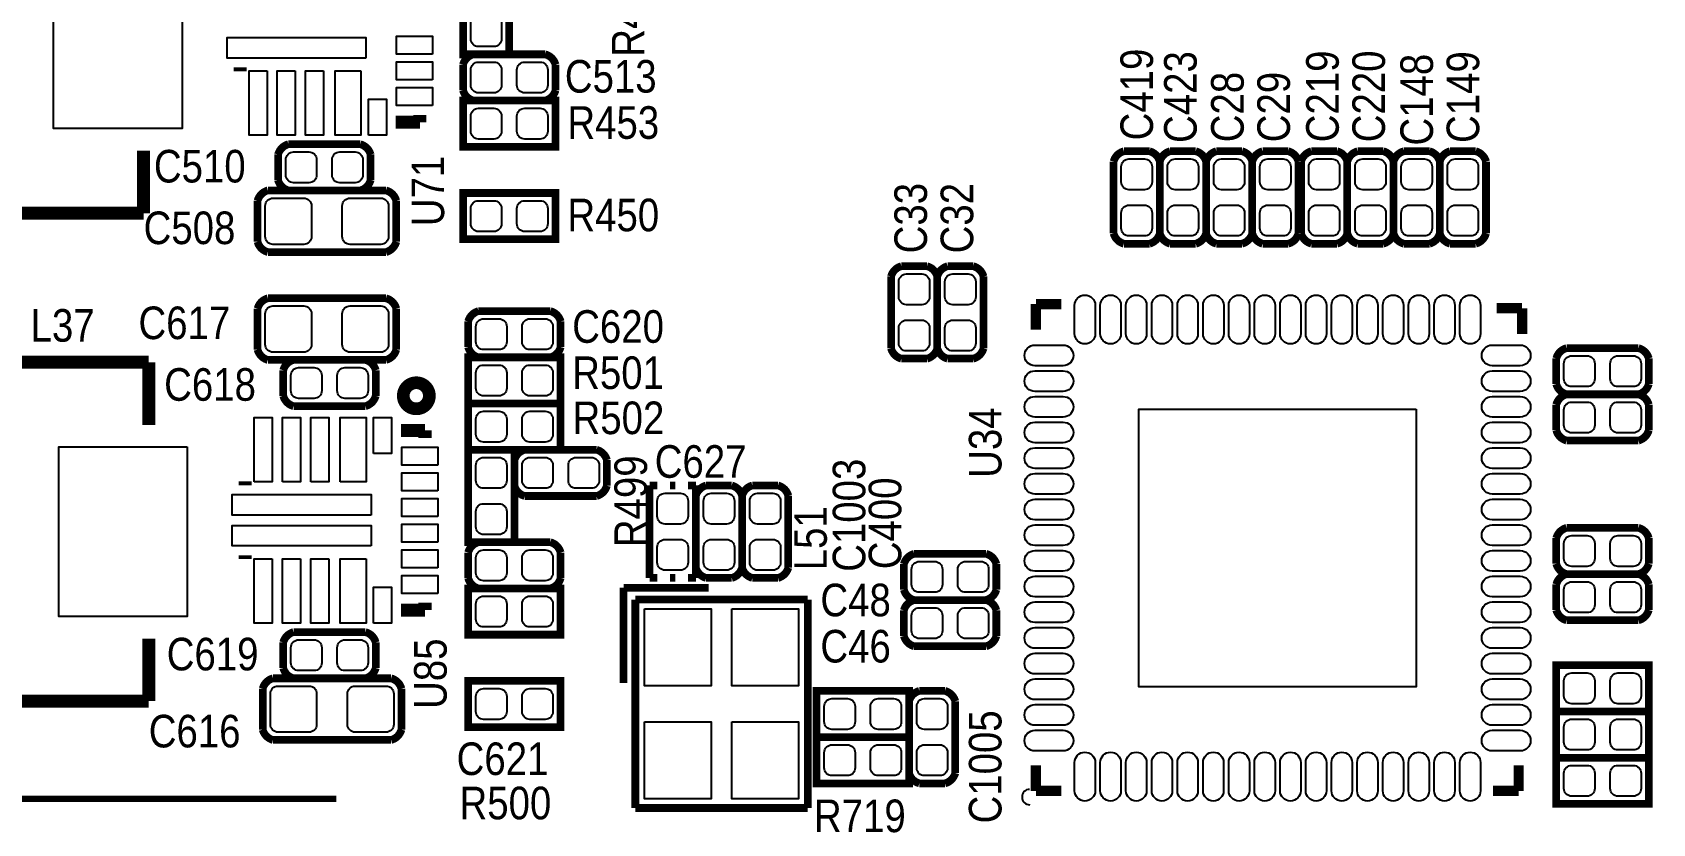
# Model space of a CAD drawing. Extents: x 35 to 236, y 10 to 166.
# Drawn here: x 146.84 to 178.38, y 84.3 to 99.7 of the extents above; entities that cross this region are included whole.
import ezdxf

# ---------------------------------------------------------------- set-up
doc = ezdxf.new("R2010")
doc.units = 0
for name, color, linetype in [('PG_SILKSCREEN_TOP', 254, 'CONTINUOUS'), ('PIN_SOLDERMASK_TOP', 85, 'CONTINUOUS'), ('RD_SILKSCREEN_TOP', 142, 'CONTINUOUS')]:
    doc.layers.add(name, color=color, linetype=linetype)

msp = doc.modelspace()

# ---------------------------------------------------------------- linework, layer by layer
at = {"layer": 'PG_SILKSCREEN_TOP'}
for points, const_width in [([(155.4683, 99.2753), (155.2183, 99.2753), (155.2183, 101.0753), (156.1183, 101.0753), (156.1183, 99.2753), (155.4683, 99.2753)], 0.15), ([(150.8774, 98.9458), (150.8774, 99.022)], 0.254), ([(157.0183, 98.5753), (157.0183, 99.0753)], 0.15), ([(157.0183, 97.7253), (157.0183, 97.4753), (155.2183, 97.4753), (155.2183, 98.3753), (157.0183, 98.3753), (157.0183, 97.7253)], 0.15), ([(154.3776, 98.0974), (154.3776, 97.9526)], 0.254), ([(154.3776, 97.9526), (153.9077, 97.9526)], 0.254), ([(149.0001, 97.3998), (149.0001, 96.1806)], 0.254), ([(168.5821, 97.3885), (168.0821, 97.3885)], 0.15), ([(169.4821, 97.3885), (168.9821, 97.3885)], 0.15), ([(170.3821, 97.3885), (169.8821, 97.3885)], 0.15), ([(171.2821, 97.3885), (170.7821, 97.3885)], 0.15), ([(172.2321, 97.3885), (171.7321, 97.3885)], 0.15), ([(173.1321, 97.3885), (172.6321, 97.3885)], 0.15), ([(174.0321, 97.3885), (173.5321, 97.3885)], 0.15), ([(174.9321, 97.3885), (174.4321, 97.3885)], 0.15), ([(151.6183, 97.3253), (151.6183, 96.8253)], 0.15), ([(155.2183, 96.3253), (155.2183, 96.5753), (157.0183, 96.5753), (157.0183, 95.6753), (155.2183, 95.6753), (155.2183, 96.3253)], 0.15), ([(149.0001, 96.1806), (142.0202, 96.1806)], 0.254), ([(164.25, 95.15), (163.75, 95.15)], 0.15), ([(165.15, 95.15), (164.65, 95.15)], 0.15), ([(166.3695, 93.9137), (166.3695, 94.4113)], 0.1999), ([(166.3695, 94.4113), (166.8673, 94.4113)], 0.1999), ([(175.8345, 94.3308), (175.3367, 94.3308)], 0.1999), ([(175.8345, 93.8329), (175.8345, 94.3308)], 0.1999), ([(155.3183, 94.0753), (155.3183, 93.5753)], 0.15), ([(142.0999, 93.2795), (149.0901, 93.2795)], 0.254), ([(149.0901, 93.2795), (149.1001, 93.2795)], 0.254), ([(149.1001, 93.2795), (149.1001, 92.0603)], 0.254), ([(157.1183, 92.7253), (157.1183, 92.4753), (155.3183, 92.4753), (155.3183, 93.3753), (157.1183, 93.3753), (157.1183, 92.7253)], 0.15), ([(178.3, 92.8548), (178.3, 93.3548)], 0.15), ([(151.7183, 93.1253), (151.7183, 92.6253)], 0.15), ([(155.3183, 92.2253), (155.3183, 92.4753), (157.1183, 92.4753), (157.1183, 91.5753), (155.3183, 91.5753), (155.3183, 92.2253)], 0.15), ([(178.3, 91.9548), (178.3, 92.4548)], 0.15), ([(154.4776, 91.9527), (154.0077, 91.9527)], 0.254), ([(154.4776, 91.9527), (154.4776, 91.808)], 0.254), ([(155.5683, 89.7753), (155.3183, 89.7753), (155.3183, 91.5753), (156.2183, 91.5753), (156.2183, 89.7753), (155.5683, 89.7753)], 0.15), ([(158.0183, 90.8753), (158.0183, 91.3753)], 0.15), ([(150.9775, 90.8834), (150.9775, 90.9596)], 0.254), ([(158.85, 89.08), (158.85, 90.88)], 0.15), ([(158.85, 90.88), (159, 90.88)], 0.15), ([(159.25, 90.88), (159.35, 90.88)], 0.15), ([(159.75, 90.88), (159.6, 90.88)], 0.15), ([(159.75, 89.08), (159.75, 90.88)], 0.15), ([(160.45, 90.88), (159.95, 90.88)], 0.15), ([(161.35, 90.88), (160.85, 90.88)], 0.15), ([(178.3, 89.355), (178.3, 89.855)], 0.15), ([(150.9775, 89.4458), (150.9775, 89.522)], 0.254), ([(157.1183, 89.0753), (157.1183, 89.5753)], 0.15), ([(163.8, 89.35), (163.8, 88.85)], 0.15), ([(157.1183, 88.2253), (157.1183, 87.9753), (155.3183, 87.9753), (155.3183, 88.8753), (157.1183, 88.8753), (157.1183, 88.2253)], 0.15), ([(160.0011, 88.8881), (158.3425, 88.8881)], 0.1524), ([(158.3425, 88.8881), (158.3425, 87.0313)], 0.1524), ([(158.85, 89.08), (159, 89.08)], 0.15), ([(159.25, 89.08), (159.35, 89.08)], 0.15), ([(159.75, 89.08), (159.6, 89.08)], 0.15), ([(178.3, 88.455), (178.3, 88.955)], 0.15), ([(154.4776, 88.5974), (154.4776, 88.4526)], 0.254), ([(158.5711, 88.6595), (161.9289, 88.6595)], 0.1524), ([(158.5711, 84.6005), (158.5711, 88.6595)], 0.1524), ([(161.9289, 88.6595), (161.9289, 84.6005)], 0.1524), ([(154.4776, 88.4526), (154.0077, 88.4526)], 0.254), ([(163.8, 88.45), (163.8, 87.95)], 0.15), ([(149.1001, 87.8999), (149.1001, 86.6807)], 0.254), ([(151.7183, 87.8253), (151.7183, 87.3253)], 0.15), ([(176.5, 87.13), (176.5, 87.38), (178.3, 87.38), (178.3, 86.48), (176.5, 86.48), (176.5, 87.13)], 0.15), ([(155.3183, 86.8253), (155.3183, 87.0753), (157.1183, 87.0753), (157.1183, 86.1753), (155.3183, 86.1753), (155.3183, 86.8253)], 0.15), ([(149.1001, 86.6807), (142.1202, 86.6807)], 0.254), ([(162.1, 86.63), (162.1, 86.88), (163.9, 86.88), (163.9, 85.98), (162.1, 85.98), (162.1, 86.63)], 0.15), ([(164.6, 86.88), (164.1, 86.88)], 0.15), ([(178.3, 85.83), (178.3, 85.58), (176.5, 85.58), (176.5, 86.48), (178.3, 86.48), (178.3, 85.83)], 0.15), ([(163.9, 85.33), (163.9, 85.08), (162.1, 85.08), (162.1, 85.98), (163.9, 85.98), (163.9, 85.33)], 0.15), ([(166.3695, 84.9328), (166.3695, 85.4306)], 0.1999), ([(175.7675, 84.9328), (175.7675, 85.4306)], 0.1999), ([(178.3, 84.93), (178.3, 84.68), (176.5, 84.68), (176.5, 85.58), (178.3, 85.58), (178.3, 84.93)], 0.15), ([(139.25, 84.78), (152.75, 84.78)], 0.127), ([(166.8673, 84.9328), (166.3695, 84.9328)], 0.1999), ([(175.2696, 84.9328), (175.7675, 84.9328)], 0.1999), ([(161.9289, 84.6005), (158.5711, 84.6005)], 0.1524)]:
    msp.add_lwpolyline(points, dxfattribs=dict(at, const_width=const_width))
for points, const_width in [([(157.0183, 99.0753, 0.265564), (156.8183, 99.2753), (155.4183, 99.2753, 0.265564), (155.2183, 99.0753), (155.2183, 98.5753, 0.265564), (155.4183, 98.3753), (156.8183, 98.3753, 0.265564), (157.0183, 98.5753)], 0.15), ([(151.6183, 96.8253, 0.265564), (151.8183, 96.6253), (153.2183, 96.6253, 0.265564), (153.4183, 96.8253), (153.4183, 97.3253, 0.265564), (153.2183, 97.5253), (151.8183, 97.5253, 0.265564), (151.6183, 97.3253)], 0.15), ([(168.0821, 97.3885, 0.265564), (167.8821, 97.1885), (167.8821, 95.7885, 0.265564), (168.0821, 95.5885), (168.5821, 95.5885, 0.265564), (168.7821, 95.7885), (168.7821, 97.1885, 0.265564), (168.5821, 97.3885)], 0.15), ([(168.9821, 97.3885, 0.265564), (168.7821, 97.1885), (168.7821, 95.7885, 0.265564), (168.9821, 95.5885), (169.4821, 95.5885, 0.265564), (169.6821, 95.7885), (169.6821, 97.1885, 0.265564), (169.4821, 97.3885)], 0.15), ([(169.8821, 97.3885, 0.265564), (169.6821, 97.1885), (169.6821, 95.7885, 0.265564), (169.8821, 95.5885), (170.3821, 95.5885, 0.265564), (170.5821, 95.7885), (170.5821, 97.1885, 0.265564), (170.3821, 97.3885)], 0.15), ([(170.7821, 97.3885, 0.265564), (170.5821, 97.1885), (170.5821, 95.7885, 0.265564), (170.7821, 95.5885), (171.2821, 95.5885, 0.265564), (171.4821, 95.7885), (171.4821, 97.1885, 0.265564), (171.2821, 97.3885)], 0.15), ([(171.7321, 97.3885, 0.265564), (171.5321, 97.1885), (171.5321, 95.7885, 0.265564), (171.7321, 95.5885), (172.2321, 95.5885, 0.265564), (172.4321, 95.7885), (172.4321, 97.1885, 0.265564), (172.2321, 97.3885)], 0.15), ([(172.6321, 97.3885, 0.265564), (172.4321, 97.1885), (172.4321, 95.7885, 0.265564), (172.6321, 95.5885), (173.1321, 95.5885, 0.265564), (173.3321, 95.7885), (173.3321, 97.1885, 0.265564), (173.1321, 97.3885)], 0.15), ([(173.5321, 97.3885, 0.265564), (173.3321, 97.1885), (173.3321, 95.7885, 0.265564), (173.5321, 95.5885), (174.0321, 95.5885, 0.265564), (174.2321, 95.7885), (174.2321, 97.1885, 0.265564), (174.0321, 97.3885)], 0.15), ([(174.4321, 97.3885, 0.265564), (174.2321, 97.1885), (174.2321, 95.7885, 0.265564), (174.4321, 95.5885), (174.9321, 95.5885, 0.265564), (175.1321, 95.7885), (175.1321, 97.1885, 0.265564), (174.9321, 97.3885)], 0.15), ([(151.2183, 96.4253, -0.265564), (151.4183, 96.6253), (153.7183, 96.6253, -0.265564), (153.9183, 96.4253), (153.9183, 95.6253, -0.265564), (153.7183, 95.4253), (151.4183, 95.4253, -0.265564), (151.2183, 95.6253), (151.2183, 96.4253)], 0.15), ([(163.75, 95.15, 0.265564), (163.55, 94.95), (163.55, 93.55, 0.265564), (163.75, 93.35), (164.25, 93.35, 0.265564), (164.45, 93.55), (164.45, 94.95, 0.265564), (164.25, 95.15)], 0.15), ([(164.65, 95.15, 0.265564), (164.45, 94.95), (164.45, 93.55, 0.265564), (164.65, 93.35), (165.15, 93.35, 0.265564), (165.35, 93.55), (165.35, 94.95, 0.265564), (165.15, 95.15)], 0.15), ([(151.2183, 94.3253, -0.265564), (151.4183, 94.5253), (153.7183, 94.5253, -0.265564), (153.9183, 94.3253), (153.9183, 93.5253, -0.265564), (153.7183, 93.3253), (151.4183, 93.3253, -0.265564), (151.2183, 93.5253), (151.2183, 94.3253)], 0.15), ([(155.3183, 93.5753, 0.265564), (155.5183, 93.3753), (156.9183, 93.3753, 0.265564), (157.1183, 93.5753), (157.1183, 94.0753, 0.265564), (156.9183, 94.2753), (155.5183, 94.2753, 0.265564), (155.3183, 94.0753)], 0.15), ([(151.7183, 92.6253, 0.265564), (151.9183, 92.4253), (153.3183, 92.4253, 0.265564), (153.5183, 92.6253), (153.5183, 93.1253, 0.265564), (153.3183, 93.3253), (151.9183, 93.3253, 0.265564), (151.7183, 93.1253)], 0.15), ([(178.3, 93.3548, 0.265564), (178.1, 93.5548), (176.7, 93.5548, 0.265564), (176.5, 93.3548), (176.5, 92.8548, 0.265564), (176.7, 92.6548), (178.1, 92.6548, 0.265564), (178.3, 92.8548)], 0.15), ([(154.4324, 92.6266, 0.999878), (154.1856, 92.6267, 1.000122), (154.4324, 92.6266)], 0.508), ([(178.3, 92.4548, 0.265564), (178.1, 92.6548), (176.7, 92.6548, 0.265564), (176.5, 92.4548), (176.5, 91.9548, 0.265564), (176.7, 91.7548), (178.1, 91.7548, 0.265564), (178.3, 91.9548)], 0.15), ([(158.0183, 91.3753, 0.265564), (157.8183, 91.5753), (156.4183, 91.5753, 0.265564), (156.2183, 91.3753), (156.2183, 90.8753, 0.265564), (156.4183, 90.6753), (157.8183, 90.6753, 0.265564), (158.0183, 90.8753)], 0.15), ([(159.95, 90.88, 0.265564), (159.75, 90.68), (159.75, 89.28, 0.265564), (159.95, 89.08), (160.45, 89.08, 0.265564), (160.65, 89.28), (160.65, 90.68, 0.265564), (160.45, 90.88)], 0.15), ([(160.85, 90.88, 0.265564), (160.65, 90.68), (160.65, 89.28, 0.265564), (160.85, 89.08), (161.35, 89.08, 0.265564), (161.55, 89.28), (161.55, 90.68, 0.265564), (161.35, 90.88)], 0.15), ([(178.3, 89.855, 0.265564), (178.1, 90.055), (176.7, 90.055, 0.265564), (176.5, 89.855), (176.5, 89.355, 0.265564), (176.7, 89.155), (178.1, 89.155, 0.265564), (178.3, 89.355)], 0.15), ([(157.1183, 89.5753, 0.265564), (156.9183, 89.7753), (155.5183, 89.7753, 0.265564), (155.3183, 89.5753), (155.3183, 89.0753, 0.265564), (155.5183, 88.8753), (156.9183, 88.8753, 0.265564), (157.1183, 89.0753)], 0.15), ([(163.8, 88.85, 0.265564), (164, 88.65), (165.4, 88.65, 0.265564), (165.6, 88.85), (165.6, 89.35, 0.265564), (165.4, 89.55), (164, 89.55, 0.265564), (163.8, 89.35)], 0.15), ([(178.3, 88.955, 0.265564), (178.1, 89.155), (176.7, 89.155, 0.265564), (176.5, 88.955), (176.5, 88.455, 0.265564), (176.7, 88.255), (178.1, 88.255, 0.265564), (178.3, 88.455)], 0.15), ([(163.8, 87.95, 0.265564), (164, 87.75), (165.4, 87.75, 0.265564), (165.6, 87.95), (165.6, 88.45, 0.265564), (165.4, 88.65), (164, 88.65, 0.265564), (163.8, 88.45)], 0.15), ([(151.7183, 87.3253, 0.265564), (151.9183, 87.1253), (153.3183, 87.1253, 0.265564), (153.5183, 87.3253), (153.5183, 87.8253, 0.265564), (153.3183, 88.0253), (151.9183, 88.0253, 0.265564), (151.7183, 87.8253)], 0.15), ([(151.3183, 86.9253, -0.265564), (151.5183, 87.1253), (153.8183, 87.1253, -0.265564), (154.0183, 86.9253), (154.0183, 86.1253, -0.265564), (153.8183, 85.9253), (151.5183, 85.9253, -0.265564), (151.3183, 86.1253), (151.3183, 86.9253)], 0.15), ([(164.1, 86.88, 0.265564), (163.9, 86.68), (163.9, 85.28, 0.265564), (164.1, 85.08), (164.6, 85.08, 0.265564), (164.8, 85.28), (164.8, 86.68, 0.265564), (164.6, 86.88)], 0.15)]:
    msp.add_lwpolyline(points, format="xyb", dxfattribs=dict(at, const_width=const_width))
msp.add_lwpolyline([(166.2483, 84.9635, 0.995679), (166.2495, 84.6632, 0.996011)], format="xyb", dxfattribs=at)
at = {"layer": 'PIN_SOLDERMASK_TOP'}
for points in [[(149.7507, 101.131), (149.7507, 97.829), (147.2488, 97.829), (147.2488, 101.131)], [(153.3286, 99.2023), (150.626, 99.2023), (150.626, 99.6037), (153.3286, 99.6037)], [(154.6265, 99.2785), (153.9255, 99.2785), (153.9255, 99.6291), (154.6265, 99.6291)], [(154.6265, 98.7781), (153.9255, 98.7781), (153.9255, 99.1286), (154.6265, 99.1286)], [(151.4033, 98.9547), (151.4033, 97.7025), (151.0528, 97.7025), (151.0528, 98.9547)], [(151.9519, 98.9547), (151.9519, 97.7025), (151.6013, 97.7025), (151.6013, 98.9547)], [(152.5031, 98.9547), (152.5031, 97.7025), (152.1525, 97.7025), (152.1525, 98.9547)], [(153.2295, 98.9547), (153.2295, 97.7025), (152.7267, 97.7025), (152.7267, 98.9547)], [(154.6265, 98.2777), (153.9255, 98.2777), (153.9255, 98.6282), (154.6265, 98.6282)], [(153.3768, 97.7012), (153.3768, 98.4022), (153.7273, 98.4022), (153.7273, 97.7012)], [(151.1527, 90.9507), (151.1527, 92.2029), (151.5032, 92.2029), (151.5032, 90.9507)], [(151.7013, 90.9507), (151.7013, 92.2029), (152.0518, 92.2029), (152.0518, 90.9507)], [(152.2525, 90.9507), (152.2525, 92.2029), (152.603, 92.2029), (152.603, 90.9507)], [(152.8266, 90.9507), (152.8266, 92.2029), (153.3295, 92.2029), (153.3295, 90.9507)], [(153.4768, 91.5032), (153.4768, 92.2042), (153.8273, 92.2042), (153.8273, 91.5032)], [(173.7751, 92.3633), (173.7751, 86.9617), (168.3735, 86.9617), (168.3735, 92.3633)], [(149.8507, 91.631), (149.8507, 88.329), (147.3487, 88.329), (147.3487, 91.631)], [(154.7265, 91.2772), (154.0255, 91.2772), (154.0255, 91.6277), (154.7265, 91.6277)], [(154.7265, 90.7768), (154.0255, 90.7768), (154.0255, 91.1273), (154.7265, 91.1273)], [(153.4286, 90.3017), (150.726, 90.3017), (150.726, 90.7031), (153.4286, 90.7031)], [(154.7265, 90.2763), (154.0255, 90.2763), (154.0255, 90.6269), (154.7265, 90.6269)], [(153.4286, 89.7023), (150.726, 89.7023), (150.726, 90.1037), (153.4286, 90.1037)], [(154.7265, 89.7785), (154.0255, 89.7785), (154.0255, 90.1291), (154.7265, 90.1291)], [(154.7265, 89.2781), (154.0255, 89.2781), (154.0255, 89.6286), (154.7265, 89.6286)], [(151.5033, 89.4547), (151.5033, 88.2025), (151.1527, 88.2025), (151.1527, 89.4547)], [(152.0519, 89.4547), (152.0519, 88.2025), (151.7013, 88.2025), (151.7013, 89.4547)], [(152.603, 89.4547), (152.603, 88.2025), (152.2526, 88.2025), (152.2526, 89.4547)], [(153.3296, 89.4547), (153.3296, 88.2025), (152.8267, 88.2025), (152.8267, 89.4547)], [(154.7265, 88.7777), (154.0255, 88.7777), (154.0255, 89.1282), (154.7265, 89.1282)], [(153.4768, 88.2012), (153.4768, 88.9022), (153.8273, 88.9022), (153.8273, 88.2012)], [(158.7489, 88.4804), (160.0494, 88.4804), (160.0494, 86.9792), (158.7489, 86.9792)], [(160.4506, 88.4804), (161.7511, 88.4804), (161.7511, 86.9792), (160.4506, 86.9792)], [(158.7489, 86.2807), (160.0494, 86.2807), (160.0494, 84.7797), (158.7489, 84.7797)], [(160.4506, 86.2807), (161.7511, 86.2807), (161.7511, 84.7797), (160.4506, 84.7797)]]:
    msp.add_lwpolyline(points, close=True, dxfattribs=at)
for points in [[(155.9683, 99.8753), (155.9683, 99.5753, -0.414214), (155.8183, 99.4253), (155.5183, 99.4253, -0.414214), (155.3683, 99.5753), (155.3683, 99.8753, -0.414214), (155.5183, 100.0253), (155.8183, 100.0253, -0.414214)], [(155.8183, 98.5253), (155.5183, 98.5253, -0.414214), (155.3683, 98.6753), (155.3683, 98.9753, -0.414214), (155.5183, 99.1253), (155.8183, 99.1253, -0.414214), (155.9683, 98.9753), (155.9683, 98.6753, -0.414214)], [(156.7183, 98.5253), (156.4183, 98.5253, -0.414214), (156.2683, 98.6753), (156.2683, 98.9753, -0.414214), (156.4183, 99.1253), (156.7183, 99.1253, -0.414214), (156.8683, 98.9753), (156.8683, 98.6753, -0.414214)], [(155.5183, 98.2253), (155.8183, 98.2253, -0.414214), (155.9683, 98.0753), (155.9683, 97.7753, -0.414214), (155.8183, 97.6253), (155.5183, 97.6253, -0.414214), (155.3683, 97.7753), (155.3683, 98.0753, -0.414214)], [(156.4183, 98.2253), (156.7183, 98.2253, -0.414214), (156.8683, 98.0753), (156.8683, 97.7753, -0.414214), (156.7183, 97.6253), (156.4183, 97.6253, -0.414214), (156.2683, 97.7753), (156.2683, 98.0753, -0.414214)], [(151.9183, 97.3753), (152.2183, 97.3753, -0.414214), (152.3683, 97.2253), (152.3683, 96.9253, -0.414214), (152.2183, 96.7753), (151.9183, 96.7753, -0.414214), (151.7683, 96.9253), (151.7683, 97.2253, -0.414214)], [(152.8183, 97.3753), (153.1183, 97.3753, -0.414214), (153.2683, 97.2253), (153.2683, 96.9253, -0.414214), (153.1183, 96.7753), (152.8183, 96.7753, -0.414214), (152.6683, 96.9253), (152.6683, 97.2253, -0.414214)], [(168.6321, 97.0885), (168.6321, 96.7885, -0.414214), (168.4821, 96.6385), (168.1821, 96.6385, -0.414214), (168.0321, 96.7885), (168.0321, 97.0885, -0.414214), (168.1821, 97.2385), (168.4821, 97.2385, -0.414214)], [(169.5321, 97.0885), (169.5321, 96.7885, -0.414214), (169.3821, 96.6385), (169.0821, 96.6385, -0.414214), (168.9321, 96.7885), (168.9321, 97.0885, -0.414214), (169.0821, 97.2385), (169.3821, 97.2385, -0.414214)], [(170.4321, 97.0885), (170.4321, 96.7885, -0.414214), (170.2821, 96.6385), (169.9821, 96.6385, -0.414214), (169.8321, 96.7885), (169.8321, 97.0885, -0.414214), (169.9821, 97.2385), (170.2821, 97.2385, -0.414214)], [(171.3321, 97.0885), (171.3321, 96.7885, -0.414214), (171.1821, 96.6385), (170.8821, 96.6385, -0.414214), (170.7321, 96.7885), (170.7321, 97.0885, -0.414214), (170.8821, 97.2385), (171.1821, 97.2385, -0.414214)], [(172.2821, 97.0885), (172.2821, 96.7885, -0.414214), (172.1321, 96.6385), (171.8321, 96.6385, -0.414214), (171.6821, 96.7885), (171.6821, 97.0885, -0.414214), (171.8321, 97.2385), (172.1321, 97.2385, -0.414214)], [(173.1821, 97.0885), (173.1821, 96.7885, -0.414214), (173.0321, 96.6385), (172.7321, 96.6385, -0.414214), (172.5821, 96.7885), (172.5821, 97.0885, -0.414214), (172.7321, 97.2385), (173.0321, 97.2385, -0.414214)], [(174.0821, 97.0885), (174.0821, 96.7885, -0.414214), (173.9321, 96.6385), (173.6321, 96.6385, -0.414214), (173.4821, 96.7885), (173.4821, 97.0885, -0.414214), (173.6321, 97.2385), (173.9321, 97.2385, -0.414214)], [(174.9821, 97.0885), (174.9821, 96.7885, -0.414214), (174.8321, 96.6385), (174.5321, 96.6385, -0.414214), (174.3821, 96.7885), (174.3821, 97.0885, -0.414214), (174.5321, 97.2385), (174.8321, 97.2385, -0.414214)], [(152.2683, 95.7253, -0.414214), (152.1183, 95.5753), (151.5183, 95.5753, -0.414214), (151.3683, 95.7253), (151.3683, 96.3253, -0.414214), (151.5183, 96.4753), (152.1183, 96.4753, -0.414214), (152.2683, 96.3253)], [(153.7683, 95.7253, -0.414214), (153.6183, 95.5753), (153.0183, 95.5753, -0.414214), (152.8683, 95.7253), (152.8683, 96.3253, -0.414214), (153.0183, 96.4753), (153.6183, 96.4753, -0.414214), (153.7683, 96.3253)], [(155.8183, 95.8253), (155.5183, 95.8253, -0.414214), (155.3683, 95.9753), (155.3683, 96.2753, -0.414214), (155.5183, 96.4253), (155.8183, 96.4253, -0.414214), (155.9683, 96.2753), (155.9683, 95.9753, -0.414214)], [(156.7183, 95.8253), (156.4183, 95.8253, -0.414214), (156.2683, 95.9753), (156.2683, 96.2753, -0.414214), (156.4183, 96.4253), (156.7183, 96.4253, -0.414214), (156.8683, 96.2753), (156.8683, 95.9753, -0.414214)], [(168.6321, 96.1885), (168.6321, 95.8885, -0.414214), (168.4821, 95.7385), (168.1821, 95.7385, -0.414214), (168.0321, 95.8885), (168.0321, 96.1885, -0.414214), (168.1821, 96.3385), (168.4821, 96.3385, -0.414214)], [(169.5321, 96.1885), (169.5321, 95.8885, -0.414214), (169.3821, 95.7385), (169.0821, 95.7385, -0.414214), (168.9321, 95.8885), (168.9321, 96.1885, -0.414214), (169.0821, 96.3385), (169.3821, 96.3385, -0.414214)], [(170.4321, 96.1885), (170.4321, 95.8885, -0.414214), (170.2821, 95.7385), (169.9821, 95.7385, -0.414214), (169.8321, 95.8885), (169.8321, 96.1885, -0.414214), (169.9821, 96.3385), (170.2821, 96.3385, -0.414214)], [(171.3321, 96.1885), (171.3321, 95.8885, -0.414214), (171.1821, 95.7385), (170.8821, 95.7385, -0.414214), (170.7321, 95.8885), (170.7321, 96.1885, -0.414214), (170.8821, 96.3385), (171.1821, 96.3385, -0.414214)], [(172.2821, 96.1885), (172.2821, 95.8885, -0.414214), (172.1321, 95.7385), (171.8321, 95.7385, -0.414214), (171.6821, 95.8885), (171.6821, 96.1885, -0.414214), (171.8321, 96.3385), (172.1321, 96.3385, -0.414214)], [(173.1821, 96.1885), (173.1821, 95.8885, -0.414214), (173.0321, 95.7385), (172.7321, 95.7385, -0.414214), (172.5821, 95.8885), (172.5821, 96.1885, -0.414214), (172.7321, 96.3385), (173.0321, 96.3385, -0.414214)], [(174.0821, 96.1885), (174.0821, 95.8885, -0.414214), (173.9321, 95.7385), (173.6321, 95.7385, -0.414214), (173.4821, 95.8885), (173.4821, 96.1885, -0.414214), (173.6321, 96.3385), (173.9321, 96.3385, -0.414214)], [(174.9821, 96.1885), (174.9821, 95.8885, -0.414214), (174.8321, 95.7385), (174.5321, 95.7385, -0.414214), (174.3821, 95.8885), (174.3821, 96.1885, -0.414214), (174.5321, 96.3385), (174.8321, 96.3385, -0.414214)], [(164.3, 94.85), (164.3, 94.55, -0.414214), (164.15, 94.4), (163.85, 94.4, -0.414214), (163.7, 94.55), (163.7, 94.85, -0.414214), (163.85, 95), (164.15, 95, -0.414214)], [(165.2, 94.85), (165.2, 94.55, -0.414214), (165.05, 94.4), (164.75, 94.4, -0.414214), (164.6, 94.55), (164.6, 94.85, -0.414214), (164.75, 95), (165.05, 95, -0.414214)], [(152.2683, 93.6253, -0.414214), (152.1183, 93.4753), (151.5183, 93.4753, -0.414214), (151.3683, 93.6253), (151.3683, 94.2253, -0.414214), (151.5183, 94.3753), (152.1183, 94.3753, -0.414214), (152.2683, 94.2253)], [(153.7683, 93.6253, -0.414214), (153.6183, 93.4753), (153.0183, 93.4753, -0.414214), (152.8683, 93.6253), (152.8683, 94.2253, -0.414214), (153.0183, 94.3753), (153.6183, 94.3753, -0.414214), (153.7683, 94.2253)], [(167.525, 94.3876), (167.525, 93.8375, -1), (167.1234, 93.8375), (167.1234, 94.3876, -1)], [(168.0254, 94.3876), (168.0254, 93.8375, -1), (167.6238, 93.8375), (167.6238, 94.3876, -1)], [(168.5253, 94.3876), (168.5253, 93.8375, -1), (168.1237, 93.8375), (168.1237, 94.3876, -1)], [(169.0252, 94.3876), (169.0252, 93.8375, -1), (168.6236, 93.8375), (168.6236, 94.3876, -1)], [(169.525, 94.3876), (169.525, 93.8375, -1), (169.1234, 93.8375), (169.1234, 94.3876, -1)], [(170.0254, 94.3876), (170.0254, 93.8375, -1), (169.6238, 93.8375), (169.6238, 94.3876, -1)], [(170.5253, 94.3876), (170.5253, 93.8375, -1), (170.1237, 93.8375), (170.1237, 94.3876, -1)], [(171.0252, 94.3876), (171.0252, 93.8375, -1), (170.6236, 93.8375), (170.6236, 94.3876, -1)], [(171.525, 94.3876), (171.525, 93.8375, -1), (171.1234, 93.8375), (171.1234, 94.3876, -1)], [(172.0254, 94.3876), (172.0254, 93.8375, -1), (171.6238, 93.8375), (171.6238, 94.3876, -1)], [(172.5253, 94.3876), (172.5253, 93.8375, -1), (172.1237, 93.8375), (172.1237, 94.3876, -1)], [(173.0252, 94.3876), (173.0252, 93.8375, -1), (172.6236, 93.8375), (172.6236, 94.3876, -1)], [(173.525, 94.3876), (173.525, 93.8375, -1), (173.1234, 93.8375), (173.1234, 94.3876, -1)], [(174.0254, 94.3876), (174.0254, 93.8375, -1), (173.6238, 93.8375), (173.6238, 94.3876, -1)], [(174.5253, 94.3876), (174.5253, 93.8375, -1), (174.1237, 93.8375), (174.1237, 94.3876, -1)], [(175.0254, 94.3876), (175.0254, 93.8375, -1), (174.6238, 93.8375), (174.6238, 94.3876, -1)], [(155.6183, 94.1253), (155.9183, 94.1253, -0.414214), (156.0683, 93.9753), (156.0683, 93.6753, -0.414214), (155.9183, 93.5253), (155.6183, 93.5253, -0.414214), (155.4683, 93.6753), (155.4683, 93.9753, -0.414214)], [(156.5183, 94.1253), (156.8183, 94.1253, -0.414214), (156.9683, 93.9753), (156.9683, 93.6753, -0.414214), (156.8183, 93.5253), (156.5183, 93.5253, -0.414214), (156.3683, 93.6753), (156.3683, 93.9753, -0.414214)], [(164.3, 93.95), (164.3, 93.65, -0.414214), (164.15, 93.5), (163.85, 93.5, -0.414214), (163.7, 93.65), (163.7, 93.95, -0.414214), (163.85, 94.1), (164.15, 94.1, -0.414214)], [(165.2, 93.95), (165.2, 93.65, -0.414214), (165.05, 93.5), (164.75, 93.5, -0.414214), (164.6, 93.65), (164.6, 93.95, -0.414214), (164.75, 94.1), (165.05, 94.1, -0.414214)], [(166.3492, 93.6134), (166.8992, 93.6134, -1), (166.8992, 93.2118), (166.3492, 93.2118, -1)], [(175.2491, 93.6134), (175.7991, 93.6134, -1), (175.7991, 93.2118), (175.2491, 93.2118, -1)], [(177.1, 92.8048), (176.8, 92.8048, -0.414214), (176.65, 92.9548), (176.65, 93.2548, -0.414214), (176.8, 93.4048), (177.1, 93.4048, -0.414214), (177.25, 93.2548), (177.25, 92.9548, -0.414214)], [(178, 92.8048), (177.7, 92.8048, -0.414214), (177.55, 92.9548), (177.55, 93.2548, -0.414214), (177.7, 93.4048), (178, 93.4048, -0.414214), (178.15, 93.2548), (178.15, 92.9548, -0.414214)], [(152.0183, 93.1753), (152.3183, 93.1753, -0.414214), (152.4683, 93.0253), (152.4683, 92.7253, -0.414214), (152.3183, 92.5753), (152.0183, 92.5753, -0.414214), (151.8683, 92.7253), (151.8683, 93.0253, -0.414214)], [(152.9183, 93.1753), (153.2183, 93.1753, -0.414214), (153.3683, 93.0253), (153.3683, 92.7253, -0.414214), (153.2183, 92.5753), (152.9183, 92.5753, -0.414214), (152.7683, 92.7253), (152.7683, 93.0253, -0.414214)], [(155.6183, 93.2253), (155.9183, 93.2253, -0.414214), (156.0683, 93.0753), (156.0683, 92.7753, -0.414214), (155.9183, 92.6253), (155.6183, 92.6253, -0.414214), (155.4683, 92.7753), (155.4683, 93.0753, -0.414214)], [(156.5183, 93.2253), (156.8183, 93.2253, -0.414214), (156.9683, 93.0753), (156.9683, 92.7753, -0.414214), (156.8183, 92.6253), (156.5183, 92.6253, -0.414214), (156.3683, 92.7753), (156.3683, 93.0753, -0.414214)], [(166.3492, 93.1132), (166.8992, 93.1132, -1), (166.8992, 92.7116), (166.3492, 92.7116, -1)], [(175.2491, 93.1132), (175.7991, 93.1132, -1), (175.7991, 92.7116), (175.2491, 92.7116, -1)], [(166.3492, 92.6131), (166.8992, 92.6131, -1), (166.8992, 92.2115), (166.3492, 92.2115, -1)], [(175.2491, 92.6131), (175.7991, 92.6131, -1), (175.7991, 92.2115), (175.2491, 92.2115, -1)], [(177.1, 91.9048), (176.8, 91.9048, -0.414214), (176.65, 92.0548), (176.65, 92.3548, -0.414214), (176.8, 92.5048), (177.1, 92.5048, -0.414214), (177.25, 92.3548), (177.25, 92.0548, -0.414214)], [(178, 91.9048), (177.7, 91.9048, -0.414214), (177.55, 92.0548), (177.55, 92.3548, -0.414214), (177.7, 92.5048), (178, 92.5048, -0.414214), (178.15, 92.3548), (178.15, 92.0548, -0.414214)], [(155.9183, 91.7253), (155.6183, 91.7253, -0.414214), (155.4683, 91.8753), (155.4683, 92.1753, -0.414214), (155.6183, 92.3253), (155.9183, 92.3253, -0.414214), (156.0683, 92.1753), (156.0683, 91.8753, -0.414214)], [(156.8183, 91.7253), (156.5183, 91.7253, -0.414214), (156.3683, 91.8753), (156.3683, 92.1753, -0.414214), (156.5183, 92.3253), (156.8183, 92.3253, -0.414214), (156.9683, 92.1753), (156.9683, 91.8753, -0.414214)], [(166.3492, 92.1135), (166.8992, 92.1135, -1), (166.8992, 91.7119), (166.3492, 91.7119, -1)], [(175.2491, 92.1135), (175.7991, 92.1135, -1), (175.7991, 91.7119), (175.2491, 91.7119, -1)], [(166.3492, 91.6134), (166.8992, 91.6134, -1), (166.8992, 91.2118), (166.3492, 91.2118, -1)], [(175.2491, 91.6134), (175.7991, 91.6134, -1), (175.7991, 91.2118), (175.2491, 91.2118, -1)], [(156.0683, 91.2753), (156.0683, 90.9753, -0.414214), (155.9183, 90.8253), (155.6183, 90.8253, -0.414214), (155.4683, 90.9753), (155.4683, 91.2753, -0.414214), (155.6183, 91.4253), (155.9183, 91.4253, -0.414214)], [(156.8183, 90.8253), (156.5183, 90.8253, -0.414214), (156.3683, 90.9753), (156.3683, 91.2753, -0.414214), (156.5183, 91.4253), (156.8183, 91.4253, -0.414214), (156.9683, 91.2753), (156.9683, 90.9753, -0.414214)], [(157.7183, 90.8253), (157.4183, 90.8253, -0.414214), (157.2683, 90.9753), (157.2683, 91.2753, -0.414214), (157.4183, 91.4253), (157.7183, 91.4253, -0.414214), (157.8683, 91.2753), (157.8683, 90.9753, -0.414214)], [(166.3492, 91.1135), (166.8992, 91.1135, -1), (166.8992, 90.7119), (166.3492, 90.7119, -1)], [(175.2491, 91.1135), (175.7991, 91.1135, -1), (175.7991, 90.7119), (175.2491, 90.7119, -1)], [(156.0683, 90.3753), (156.0683, 90.0753, -0.414214), (155.9183, 89.9253), (155.6183, 89.9253, -0.414214), (155.4683, 90.0753), (155.4683, 90.3753, -0.414214), (155.6183, 90.5253), (155.9183, 90.5253, -0.414214)], [(159, 90.28), (159, 90.58, -0.414214), (159.15, 90.73), (159.45, 90.73, -0.414214), (159.6, 90.58), (159.6, 90.28, -0.414214), (159.45, 90.13), (159.15, 90.13, -0.414214)], [(160.5, 90.58), (160.5, 90.28, -0.414214), (160.35, 90.13), (160.05, 90.13, -0.414214), (159.9, 90.28), (159.9, 90.58, -0.414214), (160.05, 90.73), (160.35, 90.73, -0.414214)], [(161.4, 90.58), (161.4, 90.28, -0.414214), (161.25, 90.13), (160.95, 90.13, -0.414214), (160.8, 90.28), (160.8, 90.58, -0.414214), (160.95, 90.73), (161.25, 90.73, -0.414214)], [(166.3492, 90.6131), (166.8992, 90.6131, -1), (166.8992, 90.2115), (166.3492, 90.2115, -1)], [(175.2491, 90.6131), (175.7991, 90.6131, -1), (175.7991, 90.2115), (175.2491, 90.2115, -1)], [(166.3492, 90.1132), (166.8992, 90.1132, -1), (166.8992, 89.7116), (166.3492, 89.7116, -1)], [(175.2491, 90.1132), (175.7991, 90.1132, -1), (175.7991, 89.7116), (175.2491, 89.7116, -1)], [(177.1, 89.305), (176.8, 89.305, -0.414214), (176.65, 89.455), (176.65, 89.755, -0.414214), (176.8, 89.905), (177.1, 89.905, -0.414214), (177.25, 89.755), (177.25, 89.455, -0.414214)], [(178, 89.305), (177.7, 89.305, -0.414214), (177.55, 89.455), (177.55, 89.755, -0.414214), (177.7, 89.905), (178, 89.905, -0.414214), (178.15, 89.755), (178.15, 89.455, -0.414214)], [(155.9183, 89.0253), (155.6183, 89.0253, -0.414214), (155.4683, 89.1753), (155.4683, 89.4753, -0.414214), (155.6183, 89.6253), (155.9183, 89.6253, -0.414214), (156.0683, 89.4753), (156.0683, 89.1753, -0.414214)], [(156.8183, 89.0253), (156.5183, 89.0253, -0.414214), (156.3683, 89.1753), (156.3683, 89.4753, -0.414214), (156.5183, 89.6253), (156.8183, 89.6253, -0.414214), (156.9683, 89.4753), (156.9683, 89.1753, -0.414214)], [(159, 89.38), (159, 89.68, -0.414214), (159.15, 89.83), (159.45, 89.83, -0.414214), (159.6, 89.68), (159.6, 89.38, -0.414214), (159.45, 89.23), (159.15, 89.23, -0.414214)], [(160.5, 89.68), (160.5, 89.38, -0.414214), (160.35, 89.23), (160.05, 89.23, -0.414214), (159.9, 89.38), (159.9, 89.68, -0.414214), (160.05, 89.83), (160.35, 89.83, -0.414214)], [(161.4, 89.68), (161.4, 89.38, -0.414214), (161.25, 89.23), (160.95, 89.23, -0.414214), (160.8, 89.38), (160.8, 89.68, -0.414214), (160.95, 89.83), (161.25, 89.83, -0.414214)], [(166.3492, 89.6134), (166.8992, 89.6134, -1), (166.8992, 89.2118), (166.3492, 89.2118, -1)], [(175.2491, 89.6134), (175.7991, 89.6134, -1), (175.7991, 89.2118), (175.2491, 89.2118, -1)], [(164.1, 89.4), (164.4, 89.4, -0.414214), (164.55, 89.25), (164.55, 88.95, -0.414214), (164.4, 88.8), (164.1, 88.8, -0.414214), (163.95, 88.95), (163.95, 89.25, -0.414214)], [(165, 89.4), (165.3, 89.4, -0.414214), (165.45, 89.25), (165.45, 88.95, -0.414214), (165.3, 88.8), (165, 88.8, -0.414214), (164.85, 88.95), (164.85, 89.25, -0.414214)], [(166.3492, 89.1135), (166.8992, 89.1135, -1), (166.8992, 88.7119), (166.3492, 88.7119, -1)], [(175.2491, 89.1135), (175.7991, 89.1135, -1), (175.7991, 88.7119), (175.2491, 88.7119, -1)], [(177.1, 88.405), (176.8, 88.405, -0.414214), (176.65, 88.555), (176.65, 88.855, -0.414214), (176.8, 89.005), (177.1, 89.005, -0.414214), (177.25, 88.855), (177.25, 88.555, -0.414214)], [(178, 88.405), (177.7, 88.405, -0.414214), (177.55, 88.555), (177.55, 88.855, -0.414214), (177.7, 89.005), (178, 89.005, -0.414214), (178.15, 88.855), (178.15, 88.555, -0.414214)], [(155.6183, 88.7253), (155.9183, 88.7253, -0.414214), (156.0683, 88.5753), (156.0683, 88.2753, -0.414214), (155.9183, 88.1253), (155.6183, 88.1253, -0.414214), (155.4683, 88.2753), (155.4683, 88.5753, -0.414214)], [(156.5183, 88.7253), (156.8183, 88.7253, -0.414214), (156.9683, 88.5753), (156.9683, 88.2753, -0.414214), (156.8183, 88.1253), (156.5183, 88.1253, -0.414214), (156.3683, 88.2753), (156.3683, 88.5753, -0.414214)], [(164.1, 88.5), (164.4, 88.5, -0.414214), (164.55, 88.35), (164.55, 88.05, -0.414214), (164.4, 87.9), (164.1, 87.9, -0.414214), (163.95, 88.05), (163.95, 88.35, -0.414214)], [(165, 88.5), (165.3, 88.5, -0.414214), (165.45, 88.35), (165.45, 88.05, -0.414214), (165.3, 87.9), (165, 87.9, -0.414214), (164.85, 88.05), (164.85, 88.35, -0.414214)], [(166.3492, 88.6131), (166.8992, 88.6131, -1), (166.8992, 88.2115), (166.3492, 88.2115, -1)], [(175.2491, 88.6131), (175.7991, 88.6131, -1), (175.7991, 88.2115), (175.2491, 88.2115, -1)], [(166.3492, 88.1132), (166.8992, 88.1132, -1), (166.8992, 87.7116), (166.3492, 87.7116, -1)], [(175.2491, 88.1132), (175.7991, 88.1132, -1), (175.7991, 87.7116), (175.2491, 87.7116, -1)], [(152.0183, 87.8753), (152.3183, 87.8753, -0.414214), (152.4683, 87.7253), (152.4683, 87.4253, -0.414214), (152.3183, 87.2753), (152.0183, 87.2753, -0.414214), (151.8683, 87.4253), (151.8683, 87.7253, -0.414214)], [(152.9183, 87.8753), (153.2183, 87.8753, -0.414214), (153.3683, 87.7253), (153.3683, 87.4253, -0.414214), (153.2183, 87.2753), (152.9183, 87.2753, -0.414214), (152.7683, 87.4253), (152.7683, 87.7253, -0.414214)], [(166.3492, 87.6131), (166.8992, 87.6131, -1), (166.8992, 87.2115), (166.3492, 87.2115, -1)], [(175.2491, 87.6131), (175.7991, 87.6131, -1), (175.7991, 87.2115), (175.2491, 87.2115, -1)], [(166.3492, 87.1135), (166.8992, 87.1135, -1), (166.8992, 86.7119), (166.3492, 86.7119, -1)], [(175.2491, 87.1135), (175.7991, 87.1135, -1), (175.7991, 86.7119), (175.2491, 86.7119, -1)], [(177.1, 86.63), (176.8, 86.63, -0.414214), (176.65, 86.78), (176.65, 87.08, -0.414214), (176.8, 87.23), (177.1, 87.23, -0.414214), (177.25, 87.08), (177.25, 86.78, -0.414214)], [(178, 86.63), (177.7, 86.63, -0.414214), (177.55, 86.78), (177.55, 87.08, -0.414214), (177.7, 87.23), (178, 87.23, -0.414214), (178.15, 87.08), (178.15, 86.78, -0.414214)], [(152.3683, 86.2253, -0.414214), (152.2183, 86.0753), (151.6183, 86.0753, -0.414214), (151.4683, 86.2253), (151.4683, 86.8253, -0.414214), (151.6183, 86.9753), (152.2183, 86.9753, -0.414214), (152.3683, 86.8253)], [(153.8683, 86.2253, -0.414214), (153.7183, 86.0753), (153.1183, 86.0753, -0.414214), (152.9683, 86.2253), (152.9683, 86.8253, -0.414214), (153.1183, 86.9753), (153.7183, 86.9753, -0.414214), (153.8683, 86.8253)], [(155.9183, 86.3253), (155.6183, 86.3253, -0.414214), (155.4683, 86.4753), (155.4683, 86.7753, -0.414214), (155.6183, 86.9253), (155.9183, 86.9253, -0.414214), (156.0683, 86.7753), (156.0683, 86.4753, -0.414214)], [(156.8183, 86.3253), (156.5183, 86.3253, -0.414214), (156.3683, 86.4753), (156.3683, 86.7753, -0.414214), (156.5183, 86.9253), (156.8183, 86.9253, -0.414214), (156.9683, 86.7753), (156.9683, 86.4753, -0.414214)], [(162.7, 86.13), (162.4, 86.13, -0.414214), (162.25, 86.28), (162.25, 86.58, -0.414214), (162.4, 86.73), (162.7, 86.73, -0.414214), (162.85, 86.58), (162.85, 86.28, -0.414214)], [(163.6, 86.13), (163.3, 86.13, -0.414214), (163.15, 86.28), (163.15, 86.58, -0.414214), (163.3, 86.73), (163.6, 86.73, -0.414214), (163.75, 86.58), (163.75, 86.28, -0.414214)], [(164.65, 86.58), (164.65, 86.28, -0.414214), (164.5, 86.13), (164.2, 86.13, -0.414214), (164.05, 86.28), (164.05, 86.58, -0.414214), (164.2, 86.73), (164.5, 86.73, -0.414214)], [(166.3492, 86.6134), (166.8992, 86.6134, -1), (166.8992, 86.2118), (166.3492, 86.2118, -1)], [(175.2491, 86.6134), (175.7991, 86.6134, -1), (175.7991, 86.2118), (175.2491, 86.2118, -1)], [(166.3492, 86.1132), (166.8992, 86.1132, -1), (166.8992, 85.7116), (166.3492, 85.7116, -1)], [(175.2491, 86.1132), (175.7991, 86.1132, -1), (175.7991, 85.7116), (175.2491, 85.7116, -1)], [(176.8, 86.33), (177.1, 86.33, -0.414214), (177.25, 86.18), (177.25, 85.88, -0.414214), (177.1, 85.73), (176.8, 85.73, -0.414214), (176.65, 85.88), (176.65, 86.18, -0.414214)], [(177.7, 86.33), (178, 86.33, -0.414214), (178.15, 86.18), (178.15, 85.88, -0.414214), (178, 85.73), (177.7, 85.73, -0.414214), (177.55, 85.88), (177.55, 86.18, -0.414214)], [(162.4, 85.83), (162.7, 85.83, -0.414214), (162.85, 85.68), (162.85, 85.38, -0.414214), (162.7, 85.23), (162.4, 85.23, -0.414214), (162.25, 85.38), (162.25, 85.68, -0.414214)], [(163.3, 85.83), (163.6, 85.83, -0.414214), (163.75, 85.68), (163.75, 85.38, -0.414214), (163.6, 85.23), (163.3, 85.23, -0.414214), (163.15, 85.38), (163.15, 85.68, -0.414214)], [(164.65, 85.68), (164.65, 85.38, -0.414214), (164.5, 85.23), (164.2, 85.23, -0.414214), (164.05, 85.38), (164.05, 85.68, -0.414214), (164.2, 85.83), (164.5, 85.83, -0.414214)], [(167.525, 85.4874), (167.525, 84.9373, -1), (167.1234, 84.9373), (167.1234, 85.4874, -1)], [(168.0249, 85.4874), (168.0249, 84.9373, -1), (167.6233, 84.9373), (167.6233, 85.4874, -1)], [(168.5253, 85.4874), (168.5253, 84.9373, -1), (168.1237, 84.9373), (168.1237, 85.4874, -1)], [(169.0252, 85.4874), (169.0252, 84.9373, -1), (168.6236, 84.9373), (168.6236, 85.4874, -1)], [(169.525, 85.4874), (169.525, 84.9373, -1), (169.1234, 84.9373), (169.1234, 85.4874, -1)], [(170.0249, 85.4874), (170.0249, 84.9373, -1), (169.6233, 84.9373), (169.6233, 85.4874, -1)], [(170.5253, 85.4874), (170.5253, 84.9373, -1), (170.1237, 84.9373), (170.1237, 85.4874, -1)], [(171.0252, 85.4874), (171.0252, 84.9373, -1), (170.6236, 84.9373), (170.6236, 85.4874, -1)], [(171.525, 85.4874), (171.525, 84.9373, -1), (171.1234, 84.9373), (171.1234, 85.4874, -1)], [(172.0249, 85.4874), (172.0249, 84.9373, -1), (171.6233, 84.9373), (171.6233, 85.4874, -1)], [(172.5253, 85.4874), (172.5253, 84.9373, -1), (172.1237, 84.9373), (172.1237, 85.4874, -1)], [(173.0252, 85.4874), (173.0252, 84.9373, -1), (172.6236, 84.9373), (172.6236, 85.4874, -1)], [(173.525, 85.4874), (173.525, 84.9373, -1), (173.1234, 84.9373), (173.1234, 85.4874, -1)], [(174.0249, 85.4874), (174.0249, 84.9373, -1), (173.6233, 84.9373), (173.6233, 85.4874, -1)], [(174.5253, 85.4874), (174.5253, 84.9373, -1), (174.1237, 84.9373), (174.1237, 85.4874, -1)], [(175.0252, 85.4874), (175.0252, 84.9373, -1), (174.6236, 84.9373), (174.6236, 85.4874, -1)], [(176.8, 85.43), (177.1, 85.43, -0.414214), (177.25, 85.28), (177.25, 84.98, -0.414214), (177.1, 84.83), (176.8, 84.83, -0.414214), (176.65, 84.98), (176.65, 85.28, -0.414214)], [(177.7, 85.43), (178, 85.43, -0.414214), (178.15, 85.28), (178.15, 84.98, -0.414214), (178, 84.83), (177.7, 84.83, -0.414214), (177.55, 84.98), (177.55, 85.28, -0.414214)]]:
    msp.add_lwpolyline(points, format="xyb", close=True, dxfattribs=at)

# ---------------------------------------------------------------- texts
at = {"layer": 'RD_SILKSCREEN_TOP', "width": 0.88}
for s, p in [('R452', (158.75, 99.23)), ('C419', (168.65, 97.6)), ('C423', (169.5, 97.55)), ('C219', (172.2654, 97.5635)), ('C220', (173.1654, 97.5635)), ('C148', (174.1, 97.5)), ('C149', (175, 97.55)), ('C28', (170.4154, 97.5635)), ('C29', (171.3154, 97.5635)), ('U71', (154.85, 95.93)), ('C33', (164.25, 95.4)), ('C32', (165.15, 95.4)), ('U34', (165.7, 91.03)), ('R499', (158.8, 89.68)), ('C1003', (163.05, 89.2)), ('C400', (163.75, 89.25)), ('L51', (162.3, 89.23)), ('U85', (154.9, 86.53)), ('C1005', (165.7, 84.3))]:
    msp.add_text(s, height=0.635, rotation=90, dxfattribs=at).set_placement(p)
for s, p in [('C513', (157.2, 98.53)), ('R453', (157.25, 97.63)), ('C510', (149.2, 96.78)), ('C508', (149, 95.58)), ('R450', (157.25, 95.83)), ('L37', (146.8, 93.68)), ('C617', (148.9, 93.73)), ('C620', (157.3433, 93.6586)), ('R501', (157.3433, 92.7586)), ('C618', (149.4, 92.53)), ('R502', (157.35, 91.88)), ('C627', (158.95, 91.03)), ('C48', (162.175, 88.3333)), ('C46', (162.175, 87.4333)), ('C619', (149.45, 87.28)), ('C616', (149.1, 85.78)), ('C621', (155.0933, 85.242)), ('R500', (155.15, 84.38)), ('R719', (162.05, 84.13))]:
    msp.add_text(s, height=0.635, dxfattribs=at).set_placement(p)

doc.saveas('drawing.dxf')
